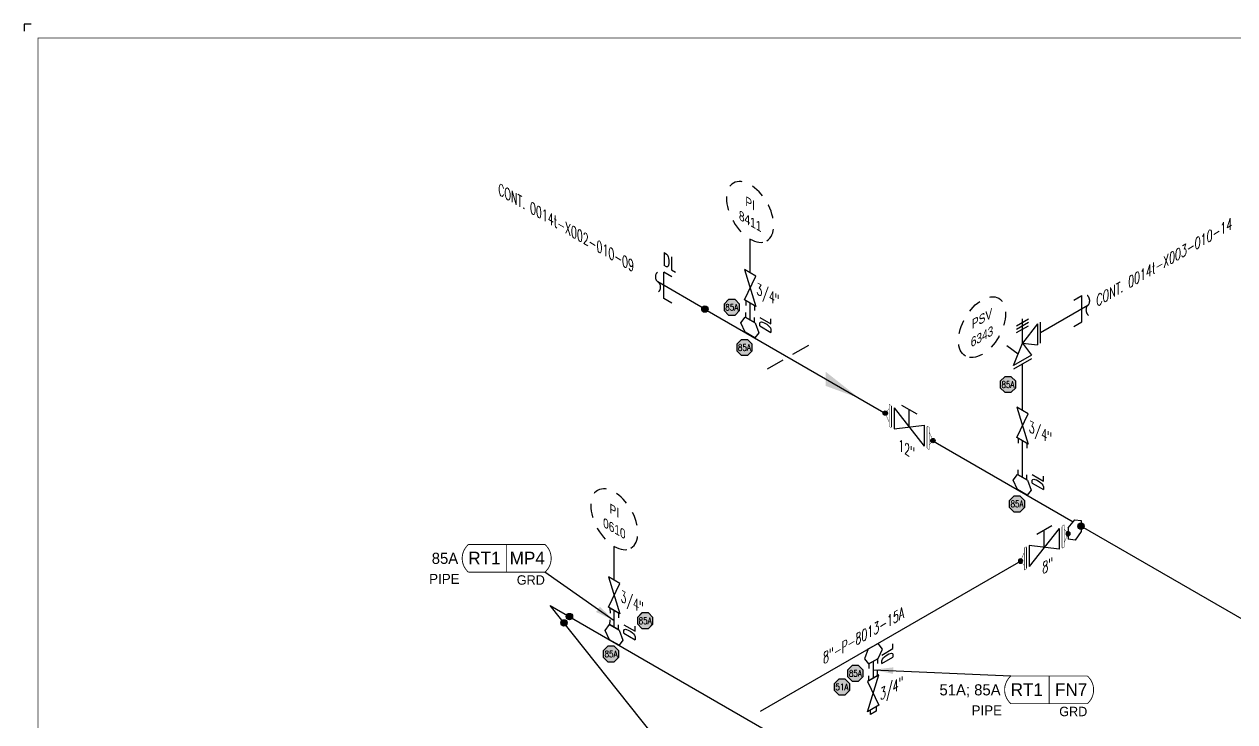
# Model space of a CAD drawing. Header units: inches. Extents: x 0.1 to 17.4, y 0.1 to 11.4.
# Drawn here: x 0.12 to 11.02, y 5.09 to 11.37 of the extents above; entities that cross this region are included whole.
import ezdxf
from ezdxf.enums import TextEntityAlignment as Align

# ---------------------------------------------------------------- set-up
doc = ezdxf.new("R2010")
doc.units = ezdxf.units.IN
doc.header["$MEASUREMENT"] = 0
doc.linetypes.add('HIDDEN2', pattern=[0.1875, 0.125, -0.0625])
for name, color, linetype in [('3', 1, 'Continuous'), ('BORDER', 3, 'Continuous'), ('COMP', 1, 'Continuous'), ('Continuation', 7, 'Continuous'), ('DL', 20, 'Continuous'), ('FITTINGS', 4, 'Continuous'), ('FLOW', 1, 'Continuous'), ('PART_PCML', 7, 'Continuous'), ('PART_SelectedCML_RT', 132, 'Continuous'), ('PIPE-ANNO', 150, 'HIDDEN2'), ('TEXT', 7, 'Continuous'), ('UNAS.PIPE', 251, 'Continuous'), ('WELD POINTS', 41, 'Continuous'), ('Welds', 7, 'Continuous')]:
    doc.layers.add(name, color=color, linetype=linetype)
doc.layers.add('PIPE', color=7, linetype='Continuous', lineweight=30)
doc.styles.add('CMLPAS', font='')
doc.styles.add('ISO30', font='simplex.shx', dxfattribs={"width": 0.85, "oblique": 30, "height": 0.075})
doc.styles.add('ISO330', font='romand.shx', dxfattribs={"width": 0.85, "height": 0.05})
doc.styles.add('PART_Standard', font='romans', dxfattribs={"width": 0.8, "height": 0.09})
doc.styles.add('Richmond', font='arial.ttf')
doc.styles.add('SIMPLEX', font='ROMANS')
doc.styles.get("Standard").update_dxf_attribs({"font": 'arial.ttf'})
doc.styles.get('CMLPAS').set_extended_font_data('Cordia New')
doc.dimstyles.new('Richmond', dxfattribs={"dimtxt": 0.18, "dimasz": 0.18, "dimexe": 0.18, "dimexo": 0.0625, "dimgap": 0.09, "dimtad": 0, "dimtih": 1, "dimtoh": 1, "dimdec": 4, "dimzin": 0, "dimdsep": 46, "dimtxsty": 'Richmond', "dimcen": 0.09, "dimadec": 0, "dimazin": 0, "dimtfac": 1, "dimtdec": 4, "dimtofl": 0, "dimtmove": 0, "dimatfit": 3, "dimfxl": 1, "dimtolj": 1, "dimtzin": 0, "dimarcsym": 0})
doc.dimstyles.get("Standard").update_dxf_attribs({"dimtxt": 0.18, "dimasz": 0.18, "dimexe": 0.18, "dimexo": 0.0625, "dimgap": 0.09, "dimtad": 0, "dimtih": 1, "dimtoh": 1, "dimdec": 4, "dimzin": 0, "dimdsep": 46, "dimtxsty": 'Standard', "dimcen": 0.09, "dimadec": 0, "dimazin": 0, "dimtfac": 1, "dimtdec": 4, "dimtofl": 0, "dimtmove": 0, "dimatfit": 3, "dimfxl": 1, "dimtolj": 1, "dimtzin": 0, "dimarcsym": 0})

# ---------------------------------------------------------------- blocks, each defined once
blk = doc.blocks.new('Border')
at = {"layer": 'BORDER', "const_width": 0.005}
blk.add_lwpolyline([(0.25, 0.25), (17.25, 0.25), (17.25, 11.25), (0.25, 11.25)], close=True, dxfattribs=at)
blk = doc.blocks.new('2_WELD_SINGLE_00')
at = {"linetype": 'ByBlock', "lineweight": -2}
h = blk.add_hatch(color=0, dxfattribs=at)
edge = h.paths.add_edge_path()
edge.add_arc((0, 0), 0.0286, 0, 360)
at = {"color": 0, "linetype": 'ByBlock', "lineweight": -2}
blk.add_circle((0, 0), 0.0286, dxfattribs=at)
blk = doc.blocks.new('1_BREAK-PIPE_PIPE_00')
at = {"color": 0, "linetype": 'ByBlock', "lineweight": -2}
for centre, major_axis in [((0.03, -0.092), (0, 0.101)), ((-0.03, 0.092), (0, -0.101))]:
    blk.add_ellipse(centre, major_axis=major_axis, ratio=0.711978, start_param=0.427466, end_param=3.141593, dxfattribs=at)
blk = doc.blocks.new('1_Tilde_00')
at = {"layer": 'PIPE-ANNO', "xscale": -0.5000000000000001, "yscale": 0.5, "zscale": 0.5}
blk.add_blockref('1_BREAK-PIPE_PIPE_00', (0, 0), dxfattribs=at)
blk = doc.blocks.new('1_Cont_330')
at = {"layer": 'Continuation', "style": 'PART_Standard', "oblique": 330, "width": 0.8}
blk.add_attdef('CONT.', (0, 0), '', height=0.09, rotation=330, dxfattribs=at)
blk = doc.blocks.new('2_SOCKET_SINGLE_30')
at = {"color": 0, "linetype": 'ByBlock', "lineweight": -2}
for p, q in [((0, 0.063), (0.054, 0.094)), ((0, 0.063), (0, -0.063)), ((0, -0.063), (0.054, -0.031))]:
    blk.add_line(p, q, dxfattribs=at)
blk = doc.blocks.new('DL_Vert_30')
at = {"layer": 'DL', "style": 'ISO30', "oblique": 30, "width": 0.85}
blk.add_text('DL', height=0.1, rotation=90, dxfattribs=at).set_placement((0, 0))
blk = doc.blocks.new('1_Text_330')
at = {"layer": 'TEXT', "style": 'PART_Standard', "oblique": 330, "width": 0.8}
blk.add_attdef('3/4"', (0, 0), '', height=0.09, rotation=330, dxfattribs=at)
blk = doc.blocks.new('4_SUPPORT_I-BEAM_30')
at = {"color": 0, "linetype": 'ByBlock', "lineweight": -2}
for p, q in [((-0.044, 0.025), (-0.186, 0.107)), ((0.186, -0.107), (0.044, -0.025))]:
    blk.add_line(p, q, dxfattribs=at)
blk = doc.blocks.new('3_VALVE_FLANGE_GATE_30')
at = {"color": 0, "linetype": 'ByBlock', "lineweight": -2}
blk.add_wipeout([(-0.162, -0.187), (-0.135, -0.172), (0, 0), (0.135, -0.016), (0.162, 0), (0.162, 0.187), (0.135, 0.172), (0, 0), (-0.135, 0.016), (-0.162, 0)], dxfattribs=at)
for p, q in [((0.135, 0.172), (-0.135, -0.172)), ((0.068, 0.195), (-0.068, 0.117)), ((0, 0), (0, 0.156)), ((0.135, 0.172), (0.135, -0.016)), ((0.162, 0.187), (0.162, 0)), ((-0.162, 0), (-0.162, -0.187)), ((-0.135, 0.016), (-0.135, -0.172)), ((0.135, -0.016), (-0.135, 0.016))]:
    blk.add_line(p, q, dxfattribs=at)
blk = doc.blocks.new('AM9A04')
at = {"linetype": 'Continuous', "const_width": 0.01}
blk.add_lwpolyline([(0, -0.289), (0, 0.289), (-0.05, 0.318), (-0.05, -0.26)], close=True, dxfattribs=at)
at = {"const_width": 0.01}
blk.add_lwpolyline([(-0.05, -0.144), (-0.15, 0.087), (-0.05, 0.202)], dxfattribs=at)
blk = doc.blocks.new('A09')
at = {"layer": 'Welds'}
h = blk.add_hatch(color=256, dxfattribs=at)
h.dxf.hatch_style = 1
h.paths.add_polyline_path([(-0.03, 0, 1), (0.03, 0, 1)])
blk.add_circle((0, 0), 0.03, dxfattribs=at)
blk = doc.blocks.new('*U50')
blk.add_wipeout([(0.052, -0.03), (0.017, -0.07), (0.017, -0.11), (0, -0.1), (0, 0.1), (0.017, 0.09), (0.017, 0.05)]).dxf.layer = 'COMP'
at = {"layer": '3', "xscale": 0.65, "yscale": 0.65, "zscale": 0.65}
blk.add_blockref('A09', (0.052, -0.03), dxfattribs=at)
at = {"layer": 'COMP', "xscale": 0.3466300616258731, "yscale": 0.3466300616258731, "zscale": 0.3466300616258731, "rotation": 180}
blk.add_blockref('AM9A04', (0, 0), dxfattribs=at)
blk = doc.blocks.new('O-let 2')
at = {"layer": 'FITTINGS', "linetype": 'ByBlock'}
for p, q in [((11.097, 20.379), (11.136, 20.431)), ((11.136, 20.295), (11.097, 20.379)), ((11.224, 20.38), (11.136, 20.431)), ((11.224, 20.38), (11.257, 20.291)), ((11.223, 20.245), (11.136, 20.295)), ((11.257, 20.291), (11.223, 20.245))]:
    blk.add_line(p, q, dxfattribs=at)
blk = doc.blocks.new('1_ID-BUBBLE_INSTRUMENT_30')
at = {"color": 0, "linetype": 'ByBlock', "lineweight": -2}
blk.add_ellipse((0, 0), major_axis=(-0.15, -0.26), ratio=0.57735, dxfattribs=at)
at = {"color": 0, "linetype": 'ByBlock', "lineweight": -2, "oblique": 30}
for tag, p in [('INST.TYPE', (-0.019, 0.067)), ('NUM', (-0.019, -0.094))]:
    blk.add_attdef(tag, text='', height=0.075, rotation=30, dxfattribs=at).set_placement(p, align=Align.MIDDLE_CENTER)
blk = doc.blocks.new('1_Tilde_30')
at = {"layer": 'PIPE-ANNO', "xscale": -0.5000000000000001, "yscale": 0.5000000000000001, "zscale": 0.5000000000000001, "rotation": 114.4010914305396}
blk.add_blockref('1_BREAK-PIPE_PIPE_00', (0, 0), dxfattribs=at)
blk = doc.blocks.new('1_Cont_30')
at = {"layer": 'Continuation', "style": 'PART_Standard', "oblique": 30, "width": 0.8}
blk.add_attdef('CONT', (0, 0), '', height=0.09, rotation=30, dxfattribs=at)
blk = doc.blocks.new('1_ARROW_FLOW_30')
at = {"color": 0, "linetype": 'ByBlock'}
blk.add_solid([(-0.15, -0.15), (0.15, 0.087), (-0.15, -0.023)], dxfattribs=at)
blk = doc.blocks.new('1_Text_30')
at = {"layer": 'TEXT', "style": 'PART_Standard', "oblique": 30, "width": 0.8}
blk.add_attdef('TEXT', (0, 0), '', height=0.09, rotation=30, dxfattribs=at)
blk = doc.blocks.new('*U80')
at = {"layer": 'WELD POINTS'}
for p, rotation in [((0.174, -0.1), 60.00000000000021), ((0.125, -0.157), 128.5195548701842)]:
    blk.add_blockref('2_WELD_SINGLE_00', p, dxfattribs=dict(at, rotation=rotation))
blk = doc.blocks.new('O-let 1')
at = {"layer": 'FITTINGS', "linetype": 'ByBlock'}
for p, q in [((-0.044, -0.025), (0.044, 0.025)), ((0.083, -0.026), (0.044, 0.025)), ((-0.044, -0.025), (-0.077, -0.115)), ((0.044, -0.11), (0.083, -0.026)), ((-0.077, -0.115), (-0.043, -0.16)), ((-0.043, -0.16), (0.044, -0.11))]:
    blk.add_line(p, q, dxfattribs=at)
blk = doc.blocks.new('Bleeder Valve 1')
at = {"layer": 'FITTINGS', "linetype": 'ByBlock'}
for p, q in [((-0.051, -0.302), (0.051, 0.03)), ((0.051, 0.03), (-0.051, -0.03)), ((-0.051, -0.03), (0.051, -0.243)), ((0, -0.273), (-0.051, -0.302)), ((-0.025, -0.327), (-0.025, -0.287)), ((0.026, -0.298), (-0.025, -0.327)), ((0.051, -0.243), (0, -0.273)), ((0.026, -0.258), (0.026, -0.298))]:
    blk.add_line(p, q, dxfattribs=at)
blk = doc.blocks.new('Bleeder 1')
at = {"layer": 'PIPE', "linetype": 'Continuous'}
blk.add_line((0, -0.135), (0, -0.288), dxfattribs=at)
for name, p in [('O-let 1', (0, 0)), ('Bleeder Valve 1', (0, -0.288))]:
    blk.add_blockref(name, p)
blk = doc.blocks.new('DL_Vert_330')
at = {"layer": 'DL', "style": 'ISO30', "oblique": 330, "width": 0.85}
blk.add_text('DL', height=0.1, rotation=90, dxfattribs=at).set_placement((0, 0))
blk = doc.blocks.new('DL_330')
at = {"layer": 'DL', "style": 'ISO330', "oblique": 330, "width": 0.85}
blk.add_text('DL', height=0.1, rotation=330, dxfattribs=at).set_placement((0, 0))
blk = doc.blocks.new('1_ID-BUBBLE_INSTRUMENT_330')
at = {"color": 0, "linetype": 'ByBlock', "lineweight": -2, "extrusion": (0, 0, -1)}
blk.add_ellipse((0, 0), major_axis=(0.15, -0.26), ratio=0.57735, dxfattribs=at)
at = {"color": 0, "linetype": 'ByBlock', "lineweight": -2, "oblique": 330}
for tag, p in [('INST.TYPE', (0.019, 0.067)), ('NUM', (0.019, -0.094))]:
    blk.add_attdef(tag, text='', height=0.075, rotation=330, dxfattribs=at).set_placement(p, align=Align.MIDDLE_CENTER)
blk = doc.blocks.new('VALVE_THREAD_PSV_30')
at = {"color": 0, "linetype": 'ByBlock', "lineweight": -2}
blk.add_wipeout([(-0.0406, -0.1016), (0, 0), (0.0677, 0.0859), (0.0677, -0.0078), (0, 0), (0.0406, -0.0547)], dxfattribs=at)
for p, q in [((-0.0269, 0.0782), (0.0269, 0.1093)), ((0, 0), (0, 0.1094)), ((-0.0269, 0.0626), (0.0269, 0.0937)), ((-0.0269, 0.047), (0.0269, 0.078)), ((0.0677, 0.0859), (0, 0)), ((0.0677, 0.0859), (0.0677, -0.0078)), ((-0.0406, -0.1016), (0, 0)), ((0, 0), (0.0677, -0.0078)), ((0, 0), (0.0406, -0.0547)), ((0.0406, -0.0547), (-0.0406, -0.1016))]:
    blk.add_line(p, q, dxfattribs=at)
blk = doc.blocks.new('PART_PCML')
blk.add_hatch(color=0).paths.add_polyline_path([(-0.07, -0.029), (-0.029, -0.07), (0.029, -0.07), (0.07, -0.029), (0.07, 0.029), (0.029, 0.07), (-0.029, 0.07), (-0.07, 0.029)])
at = {"color": 7, "const_width": 0.009}
blk.add_lwpolyline([(-0.07, 0.029), (-0.029, 0.07), (0.029, 0.07), (0.07, 0.029), (0.07, -0.029), (0.029, -0.07), (-0.029, -0.07), (-0.07, -0.029), (-0.07, 0.029), (-0.029, 0.07)], dxfattribs=at)
at = {"color": 18, "true_color": 0x000000}
blk.add_lwpolyline([(-0.029, 0.07), (-0.07, 0.029), (-0.07, -0.029), (-0.029, -0.07), (0.029, -0.07), (0.07, -0.029), (0.07, 0.029), (0.029, 0.07)], close=True, dxfattribs=at)
at = {"color": 7, "true_color": 0xffffff, "style": 'SIMPLEX', "width": 0.8, "flags": 1}
for tag, p in [('CIRCUIT', (-0.094, 0.089)), ('DM', (-0.053, -0.133)), ('TYPE', (-0.075, -0.204))]:
    blk.add_attdef(tag, p, '', height=0.0586, dxfattribs=at)
at = {"color": 7, "true_color": 0xffffff, "style": 'SIMPLEX', "width": 0.8}
blk.add_attdef('DMDISP', text='', height=0.0586, dxfattribs=at).set_placement((0, 0), align=Align.MIDDLE_CENTER)
blk = doc.blocks.new('CMLPAS')
at = {"const_width": 0.008}
blk.add_lwpolyline([(0.063, 0.125, 0.454441), (0.063, -0.125), (0.75, -0.125, 0.454441), (0.75, 0.125)], format="xyb", close=True, dxfattribs=at)
blk.add_lwpolyline([(0.406, -0.125), (0.406, 0.125)], dxfattribs=at)
at = {"style": 'CMLPAS', "flags": 1}
for tag, p in [('STATE', (0.75, 0.623)), ('DL', (0.75, 0.482)), ('CIRCUIT', (0.75, 0.341)), ('SUBSINTERVAL(MONTHS)', (-0.025, -0.335)), ('OLD_ID', (0.75, -0.337)), ('OLD_NDE', (0.75, -0.478)), ('OLD_ENTY', (0.741, -0.636)), ('SIZE', (0.747, -0.761)), ('SPEC', (0.747, -0.902)), ('JUSTIFY', (0.747, -1.043)), ('COMMENTS', (0.747, -1.185)), ('OLD_ASSET', (0.75, -1.326)), ('SCHED', (0.737, -1.469)), ('NOM_THICK', (0.752, -1.61)), ('CORR_ALLOW', (0.763, -1.745)), ('TML_STATUS', (0.772, -1.878)), ('FLOW_ORDER', (0.778, -2.13))]:
    blk.add_attdef(tag, text='', height=0.1, dxfattribs=at).set_placement(p, align=Align.MIDDLE_RIGHT)
at = {"style": 'CMLPAS'}
for tag, height, p in [('CHILD', 0.25, (0.75, 0.269)), ('###', 0.115, (0.75, 0.002)), ('ACCESS', 0.085, (0.75, -0.195))]:
    blk.add_attdef(tag, text='', height=height, dxfattribs=at).set_placement(p, align=Align.MIDDLE_RIGHT)
at = {"color": 152, "style": 'CMLPAS'}
for tag, height, p in [('SPECIAL', 0.085, (0.405, 0.19)), ('DM-TYPE', 0.1, (-0.03, 0)), ('COMP', 0.09, (-0.017, -0.185))]:
    blk.add_attdef(tag, text='', height=height, dxfattribs=at).set_placement(p, align=Align.MIDDLE_RIGHT)
at = {"style": 'CMLPAS'}
blk.add_attdef('NDE', text='', height=0.115, dxfattribs=at).set_placement((0.206, 0.002), align=Align.MIDDLE_CENTER)
blk = doc.blocks.new('*U64')
at = {"color": 20, "linetype": 'ByBlock', "ltscale": 0.7}
blk.add_line((0.054, -0.15), (0.054, 0.087), dxfattribs=at)
for points in [[(0.126, 0.046), (0.054, 0.087)], [(0.126, -0.191), (0.054, -0.15)]]:
    blk.add_leader(points, dimstyle='Richmond', override={"dimasz": 0.04, "dimgap": 0.09, "dimtad": 0}, dxfattribs=at)
blk = doc.blocks.new('*U67')
at = {"color": 20, "linetype": 'ByBlock', "ltscale": 0.7}
blk.add_line((-0.103, -0.122), (0.103, -0.003), dxfattribs=at)
for points in [[(0.103, -0.086), (0.103, -0.003)], [(-0.103, -0.204), (-0.103, -0.122)]]:
    blk.add_leader(points, dimstyle='Richmond', override={"dimasz": 0.04, "dimgap": 0.09, "dimtad": 0}, dxfattribs=at)

msp = doc.modelspace()

# ---------------------------------------------------------------- linework, layer by layer
for p, q in [((0.125, 11.375), (0.125, 11.312)), ((0.188, 11.375), (0.125, 11.375))]:
    msp.add_line(p, q)
at = {"layer": 'FITTINGS', "linetype": 'ByBlock'}
for p, q in [((6.657, 9.136), (6.606, 9.166)), ((6.606, 9.166), (6.708, 8.834)), ((6.605, 8.893), (6.708, 9.107)), ((6.708, 9.107), (6.657, 9.136)), ((6.708, 8.834), (6.605, 8.893)), ((9.108, 7.897), (9.057, 7.926)), ((9.057, 7.926), (9.16, 7.594)), ((9.057, 7.654), (9.16, 7.867)), ((9.16, 7.867), (9.108, 7.897)), ((9.16, 7.594), (9.057, 7.654)), ((5.383, 6.126), (5.486, 6.339)), ((5.435, 6.369), (5.384, 6.398)), ((5.384, 6.398), (5.486, 6.066)), ((5.486, 6.339), (5.435, 6.369)), ((5.486, 6.066), (5.383, 6.126))]:
    msp.add_line(p, q, dxfattribs=at)
at = {"layer": 'FITTINGS', "linetype": 'ByBlock', "lineweight": -2}
for p, q in [((9.244, 8.676), (9.244, 8.488)), ((9.19, 8.395), (9.027, 8.301))]:
    msp.add_line(p, q, dxfattribs=at)
at = {"layer": 'PIPE'}
for p, q in [((6.657, 9.136), (6.657, 9.44)), ((6.25, 8.81), (9.565, 6.896)), ((9.108, 7.897), (9.108, 8.504)), ((9.519, 6.788), (6.747, 5.188)), ((9.635, 6.856), (11.182, 5.963)), ((5.435, 6.369), (5.435, 6.673)), ((5.972, 4.74), (4.857, 6.142)), ((4.857, 6.142), (9.119, 3.681))]:
    msp.add_line(p, q, dxfattribs=at)
at = {"layer": 'PIPE', "linetype": 'Continuous'}
for p, q in [((6.657, 8.711), (6.657, 8.864)), ((9.108, 7.296), (9.108, 7.624)), ((5.435, 5.944), (5.435, 6.096))]:
    msp.add_line(p, q, dxfattribs=at)
at = {"layer": 'UNAS.PIPE'}
msp.add_line((6.25, 8.81), (5.828, 9.054), dxfattribs=at)

# ---------------------------------------------------------------- block references
msp.add_blockref('DL_330', (5.87, 9.21))
at = {"layer": 'BORDER'}
msp.add_blockref('Border', (0, 0), dxfattribs=at)
at = {"layer": 'Continuation'}
for name, p, values in [('1_Cont_330', (4.39, 9.844), {'CONT.': 'CONT. 0014t-X002-010-09'}), ('1_Cont_30', (9.773, 8.829), {'CONT': 'CONT. 0014t-X003-010-14'})]:
    msp.add_blockref(name, p, dxfattribs=at).add_auto_attribs(values)
at = {"layer": 'DL'}
for name, p in [('*U64', (5.828, 9.054)), ('DL_Vert_30', (6.844, 8.586)), ('DL_Vert_30', (9.296, 7.171)), ('DL_Vert_30', (5.622, 5.819)), ('DL_Vert_330', (7.942, 5.662))]:
    msp.add_blockref(name, p, dxfattribs=at)
at = {"layer": 'DL', "xscale": -1, "rotation": 299.9999999999998}
msp.add_blockref('*U67', (9.696, 8.844), dxfattribs=at)
at = {"layer": 'FITTINGS'}
for p, xscale, yscale, zscale, rotation in [((6.657, 8.864), 0.713168504377533, 0.713168504377533, 0.713168504377533, 240.0047239548921), ((6.657, 8.711), 0.7131685043775329, 0.7131685043775329, 0.7131685043775329, 60.00472395489211), ((9.108, 7.624), 0.713168504377533, 0.713168504377533, 0.713168504377533, 240.0047239548921), ((9.108, 7.296), 0.7131685043775329, 0.7131685043775329, 0.7131685043775329, 60.00472395489211), ((5.435, 6.096), 0.713168504377533, 0.713168504377533, 0.713168504377533, 240.0047239548921), ((5.435, 5.944), 0.7131685043775329, 0.7131685043775329, 0.7131685043775329, 60.00472395489211), ((7.765, 5.64), -0.713168504377533, 0.713168504377533, 0.713168504377533, 119.9952760451079), ((7.765, 5.487), -0.7131685043775329, 0.7131685043775329, 0.7131685043775329, 299.9952760451079)]:
    msp.add_blockref('2_SOCKET_SINGLE_30', p, dxfattribs=dict(at, xscale=xscale, yscale=yscale, zscale=zscale, rotation=rotation))
for name, p in [('O-let 2', (-4.523, -11.694)), ('O-let 2', (-2.072, -13.11)), ('O-let 2', (-5.745, -14.462)), ('Bleeder 1', (7.764, 5.775))]:
    msp.add_blockref(name, p, dxfattribs=at)
at = {"layer": 'FITTINGS', "xscale": -1}
msp.add_blockref('4_SUPPORT_I-BEAM_30', (6.998, 8.379), dxfattribs=at)
at = {"layer": 'FITTINGS', "rotation": 120.0000000000003}
msp.add_blockref('O-let 2', (32.78, 7.31), dxfattribs=at)
at = {"layer": 'FLOW', "yscale": -1}
msp.add_blockref('1_ARROW_FLOW_30', (7.488, 8.095), dxfattribs=at)
at = {"layer": 'PART_PCML', "color": 13}
for p in [(6.492, 8.826), (6.606, 8.464), (8.977, 8.131), (9.059, 7.056), (5.713, 6.004), (5.406, 5.705), (7.604, 5.53)]:
    msp.add_blockref('PART_PCML', p, dxfattribs=at).add_auto_attribs({'DMDISP': '85A'})
at = {"layer": 'PART_PCML', "color": 96}
msp.add_blockref('PART_PCML', (7.483, 5.408), dxfattribs=at).add_auto_attribs({'DMDISP': '51A'})
at = {"layer": 'PART_SelectedCML_RT'}
for p, values in [((4.06, 6.566), {'###': 'MP4', 'NDE': 'RT1', 'DM-TYPE': '85A', 'COMP': 'PIPE', 'ACCESS': 'GRD'}), ((8.941, 5.382), {'###': 'FN7', 'NDE': 'RT1', 'DM-TYPE': '51A; 85A', 'COMP': 'PIPE', 'ACCESS': 'GRD'})]:
    msp.add_blockref('CMLPAS', p, dxfattribs=at).add_auto_attribs(values)
at = {"layer": 'PIPE-ANNO'}
for p, values in [((6.657, 9.685), {'INST.TYPE': 'PI', 'NUM': '8411'}), ((5.435, 6.918), {'INST.TYPE': 'PI', 'NUM': '0610'})]:
    msp.add_blockref('1_ID-BUBBLE_INSTRUMENT_330', p, dxfattribs=at).add_auto_attribs(values)
msp.add_blockref('1_Tilde_00', (5.828, 9.054), dxfattribs=at)
at = {"layer": 'PIPE-ANNO', "xscale": -1, "rotation": 299.9999999999998}
msp.add_blockref('1_Tilde_30', (9.696, 8.844), dxfattribs=at)
at = {"layer": 'TEXT'}
for name, p, values in [('1_Text_330', (6.713, 8.948), {'3/4"': '3/4"'}), ('1_Text_330', (9.164, 7.709), {'3/4"': '3/4"'}), ('1_Text_330', (5.491, 6.181), {'3/4"': '3/4"'}), ('1_Text_30', (7.314, 5.611), {'TEXT': '8"-P-8013-15A'}), ('1_Text_30', (7.827, 5.285), {'TEXT': '3/4"'})]:
    msp.add_blockref(name, p, dxfattribs=at).add_auto_attribs(values)
at = {"layer": 'UNAS.PIPE', "rotation": 239.9999999999999}
msp.add_blockref('2_WELD_SINGLE_00', (6.25, 8.81), dxfattribs=at)
at = {"layer": 'WELD POINTS'}
for name, p in [('2_WELD_SINGLE_00', (9.635, 6.856)), ('*U80', (4.857, 6.142))]:
    msp.add_blockref(name, p, dxfattribs=at)

# ---------------------------------------------------------------- leaders
at = {"layer": 'PART_SelectedCML_RT'}
for points in [[(5.435, 6.004), (4.81, 6.441)], [(7.765, 5.563), (9.003, 5.507)]]:
    msp.add_leader(points, dimstyle='Standard', dxfattribs=at)

# ---------------------------------------------------------------- next in the draw order: block references
at = {"layer": 'FITTINGS', "xscale": -1}
msp.add_blockref('3_VALVE_FLANGE_GATE_30', (8.088, 7.749), dxfattribs=at)
at = {"layer": 'FITTINGS'}
msp.add_blockref('3_VALVE_FLANGE_GATE_30', (9.304, 6.664), dxfattribs=at)

# ---------------------------------------------------------------- next in the draw order: wipeouts: each hides what was drawn before it
at = {"linetype": 'ByBlock', "lineweight": -2}
for points in [[(9.244, 8.676), (9.271, 8.692), (9.271, 8.504), (9.244, 8.488)], [(9.027, 8.301), (9.027, 8.27), (9.19, 8.363), (9.19, 8.395)]]:
    msp.add_wipeout(points, dxfattribs=at).dxf.layer = 'FITTINGS'

# ---------------------------------------------------------------- next in the draw order: linework, layer by layer
at = {"layer": 'FITTINGS', "linetype": 'ByBlock', "lineweight": -2}
for p, q in [((9.244, 8.488), (9.244, 8.676)), ((9.19, 8.395), (9.027, 8.301)), ((9.19, 8.363), (9.027, 8.27))]:
    msp.add_line(p, q, dxfattribs=at)
at = {"layer": 'UNAS.PIPE', "linetype": 'ByBlock', "lineweight": -2}
msp.add_line((9.271, 8.504), (9.271, 8.692), dxfattribs=at)

# ---------------------------------------------------------------- next in the draw order: block references
at = {"layer": 'COMP', "ltscale": 0.65, "rotation": 180}
msp.add_blockref('*U50', (7.925, 7.843), dxfattribs=at)
at = {"layer": 'COMP', "ltscale": 0.65}
msp.add_blockref('*U50', (8.25, 7.656), dxfattribs=at)
at = {"layer": 'COMP', "ltscale": 0.65, "xscale": -1, "rotation": 180}
msp.add_blockref('*U50', (9.466, 6.758), dxfattribs=at)
at = {"layer": 'COMP', "ltscale": 0.65, "xscale": -1}
msp.add_blockref('*U50', (9.142, 6.571), dxfattribs=at)
at = {"layer": 'TEXT'}
for name, p, values in [('1_Text_330', (7.99, 7.541), {'3/4"': '12"'}), ('1_Text_30', (9.286, 6.421), {'TEXT': '8"'})]:
    msp.add_blockref(name, p, dxfattribs=at).add_auto_attribs(values)

# ---------------------------------------------------------------- next in the draw order: block references
at = {"layer": 'FITTINGS', "linetype": 'ByBlock', "lineweight": -2, "xscale": 2, "yscale": 2, "zscale": 2}
msp.add_blockref('VALVE_THREAD_PSV_30', (9.108, 8.504), dxfattribs=at)

# ---------------------------------------------------------------- next in the draw order: linework, layer by layer
at = {"layer": 'PIPE-ANNO'}
msp.add_line((9.068, 8.403), (8.883, 8.542), dxfattribs=at)
at = {"layer": 'UNAS.PIPE'}
msp.add_line((9.271, 8.598), (9.696, 8.844), dxfattribs=at)

# ---------------------------------------------------------------- next in the draw order: block references
at = {"layer": 'PIPE-ANNO'}
msp.add_blockref('1_ID-BUBBLE_INSTRUMENT_30', (8.744, 8.647), dxfattribs=at).add_auto_attribs({'INST.TYPE': 'PSV', 'NUM': '6343'})

doc.saveas('drawing.dxf')
